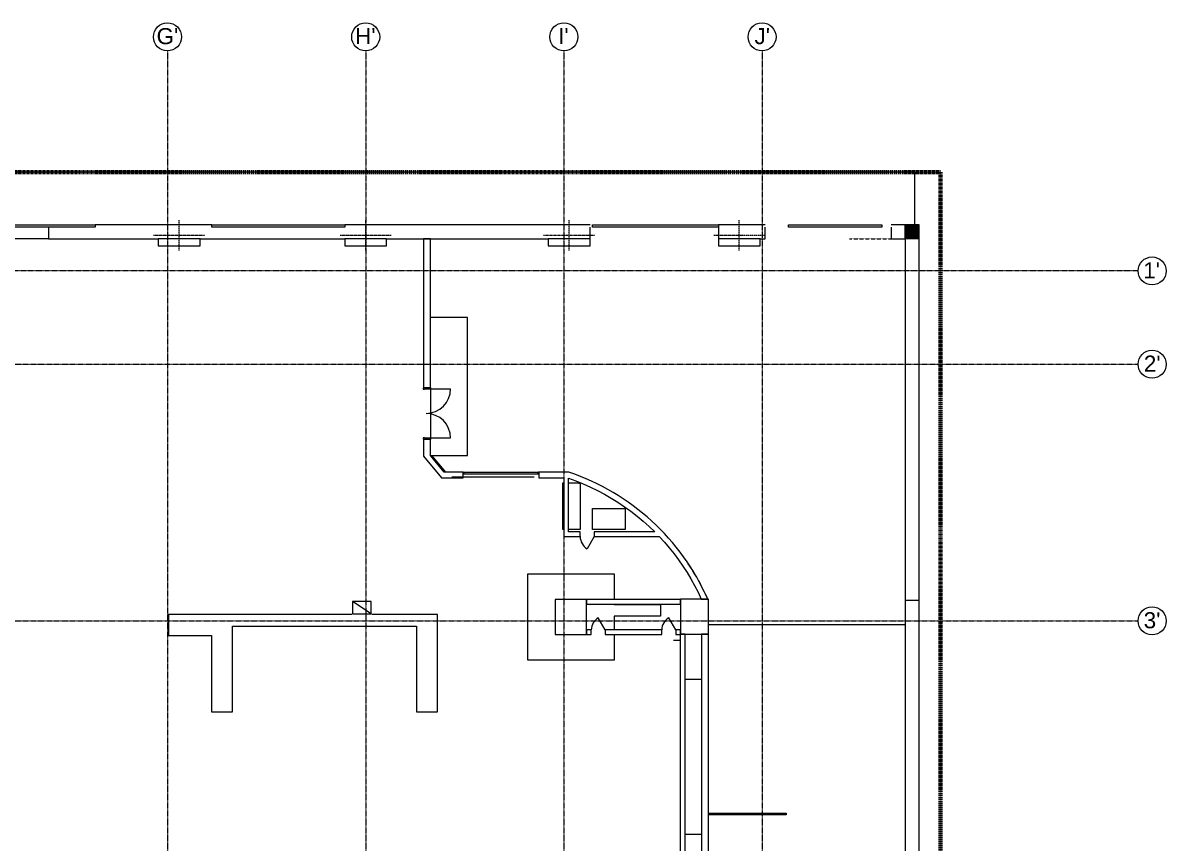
# Model space of a CAD drawing. Header units: millimetres. Extents: x -1578195 to 622687, y -255792 to 391308.
# Drawn here: x -1450456 to -1401424, y 139191 to 174346 of the extents above; entities that cross this region are included whole.
import ezdxf

# ---------------------------------------------------------------- set-up
doc = ezdxf.new("R2010")
doc.units = ezdxf.units.MM
for name, pattern in [('Double dash', [24.5, 10, -3, 2, -3, 2, -4.5]), ('Grid Line', [21, 12, -3, 3, -3]), ('Overhead', [1.8, 1.2, -0.6])]:
    doc.linetypes.add(name, pattern=pattern)
for name, color, linetype, lineweight in [('A-000-M_MASS', 13, 'Continuous', 5), ('A-010-M_LINE', 90, 'Continuous', 5), ('A-010-M_LINE_Over', 1, 'Overhead', 5), ('A-200-M_WALL', 113, 'Continuous', 9), ('A-200-M_WALL_EXT', 113, 'Continuous', 9), ('A-200-M_WALL_INT', 2, 'Continuous', 9), ('A-230-M_FLOOR', 192, 'Continuous', 18), ('A-241-M_RAMP', 51, 'Continuous', 5), ('A-314-M_WINDOW', 151, 'Continuous', 5), ('A-325-M_DOOR', 31, 'Continuous', 5), ('C-910-M_SITE_BOUND', 91, 'Double dash', 70), ('S-280-M_COLUMN', 52, 'Continuous', 9), ('Z-030-M_GRID', 191, 'Continuous', 5), ('Z-033_T_GRIDREF', 31, 'Continuous', 5), ('Z-060-M_DETAIL', 92, 'Continuous', 5)]:
    doc.layers.add(name, color=color, linetype=linetype, lineweight=lineweight)
doc.styles.add('Arial_2', font='arial.ttf', dxfattribs={"height": 1.967066})

# ---------------------------------------------------------------- blocks, each defined once
blk = doc.blocks.new('0291')
at = {"layer": 'A-200-M_WALL', "lineweight": 13}
blk.add_hatch(color=1, dxfattribs=at).paths.add_polyline_path([(123585, 201831), (123585, 202431), (122985, 202431), (122985, 201831)], flags=0)
at = {"layer": 'A-000-M_MASS', "color": 1}
for p, q in [((81750, 202431), (88250, 202431)), ((88250, 202331), (81750, 202331)), ((88250, 202431), (88250, 202331)), ((93250, 202431), (98950, 202431)), ((93250, 202331), (93250, 202431)), ((98950, 202331), (93250, 202331)), ((98950, 202431), (98950, 202331)), ((109575, 202431), (114975, 202431)), ((109575, 202331), (109575, 202431)), ((114975, 202331), (109575, 202331)), ((114975, 202431), (114975, 202331)), ((117985, 202431), (121985, 202431)), ((117985, 202331), (117985, 202431)), ((121985, 202331), (117985, 202331)), ((121985, 202431), (121985, 202331))]:
    blk.add_line(p, q, dxfattribs=at)
at = {"layer": 'A-010-M_LINE', "color": 1, "lineweight": 18}
for p, q in [((123587, 201831), (122985, 201831)), ((122985, 201831), (122985, 186339)), ((123587, 186339), (123587, 201831)), ((122985, 186339), (123587, 186339))]:
    blk.add_line(p, q, dxfattribs=at)
at = {"layer": 'A-010-M_LINE', "color": 1}
blk.add_line((113050, 184631), (113350, 184631), dxfattribs=at)
blk.add_line((113050, 184631), (113350, 184631), dxfattribs=at)
at = {"layer": 'A-010-M_LINE_Over', "color": 1}
blk.add_line((120601, 201831), (122985, 201831), dxfattribs=at)
at = {"layer": 'A-200-M_WALL', "color": 1, "lineweight": 13}
for p, q in [((123585, 202431), (122985, 202431)), ((122985, 202431), (122985, 201831)), ((123585, 201831), (123585, 202431))]:
    blk.add_line(p, q, dxfattribs=at)
at = {"layer": 'A-200-M_WALL_EXT', "color": 1, "lineweight": 13}
for p, q in [((86250, 202331), (86250, 201831)), ((93250, 202431), (88250, 202431)), ((109475, 202431), (98950, 202431)), ((109475, 201831), (109475, 202331)), ((116985, 202431), (114975, 202431)), ((114975, 202331), (114975, 201831)), ((116985, 201831), (116985, 202331)), ((86250, 201831), (90950, 201831)), ((92750, 201831), (98950, 201831)), ((100750, 201831), (107675, 201831)), ((116775, 201831), (116985, 201831)), ((122985, 186339), (122985, 153586)), ((123585, 144406), (123585, 186339)), ((93240, 185731), (91387, 185731)), ((91387, 185731), (91387, 184831)), ((94140, 185731), (93240, 185731)), ((99250, 185731), (94140, 185731)), ((102025, 185731), (100110, 185731)), ((102925, 185731), (102025, 185731)), ((102925, 181556), (102925, 185731)), ((94140, 181556), (94140, 185231)), ((94140, 185231), (102025, 185231)), ((102025, 185231), (102025, 181556)), ((91387, 184831), (93240, 184831)), ((93240, 184831), (93240, 181556)), ((93240, 181556), (94140, 181556)), ((102025, 181556), (102925, 181556))]:
    blk.add_line(p, q, dxfattribs=at)
at = {"layer": 'A-200-M_WALL_INT', "color": 1}
for p, q in [((122985, 202431), (122385, 202431)), ((122385, 202331), (122385, 201831)), ((122985, 201831), (122985, 202431)), ((102323, 201831), (102323, 195462)), ((102623, 201831), (102323, 201831)), ((102623, 195462), (102623, 201831)), ((122385, 201831), (122985, 201831)), ((102323, 195462), (102623, 195462)), ((102323, 193236), (102323, 192511)), ((102623, 193236), (102323, 193236)), ((102623, 192543), (102623, 193236)), ((102323, 192511), (103103, 191581)), ((103220, 191831), (102623, 192543)), ((104024, 191831), (103220, 191831)), ((104024, 191581), (104024, 191831)), ((108565, 191831), (107274, 191831)), ((107274, 191831), (107274, 191581)), ((103103, 191581), (104024, 191581)), ((107274, 191581), (108350, 191581)), ((108350, 191581), (108350, 189068)), ((108550, 189268), (108550, 191572)), ((108550, 191572), (108868, 191456)), ((108868, 191456), (109181, 191330)), ((109181, 191330), (109489, 191192)), ((109489, 191192), (109793, 191044)), ((109793, 191044), (110091, 190886)), ((110091, 190886), (110384, 190717)), ((110384, 190717), (110671, 190538)), ((110671, 190538), (110951, 190350)), ((110951, 190350), (111224, 190152)), ((111224, 190152), (111491, 189944)), ((111491, 189944), (111750, 189728)), ((109050, 189268), (108550, 189268)), ((109050, 189068), (109050, 189268)), ((112245, 189268), (109650, 189268)), ((109650, 189268), (109650, 189068)), ((111750, 189728), (112002, 189502)), ((112002, 189502), (112245, 189268)), ((108350, 189068), (109050, 189068)), ((109650, 189068), (112440, 189068)), ((112440, 189068), (112660, 188829)), ((112660, 188829), (112871, 188583)), ((112871, 188583), (113074, 188330)), ((113074, 188330), (113269, 188070)), ((113269, 188070), (113455, 187804)), ((113455, 187804), (113631, 187532)), ((113631, 187532), (113799, 187254)), ((113799, 187254), (113957, 186971)), ((113957, 186971), (114106, 186683)), ((113350, 186368), (109325, 186368)), ((109325, 186368), (109325, 186168)), ((113350, 186168), (113350, 186368)), ((114106, 186683), (114245, 186390)), ((114245, 186390), (114519, 186390)), ((109325, 186168), (113350, 186168)), ((109525, 185068), (109325, 185068)), ((109325, 185068), (109325, 184868)), ((109325, 184868), (109525, 184868)), ((109525, 184868), (109525, 185068)), ((112550, 185068), (110125, 185068)), ((110125, 185068), (110125, 184868)), ((110125, 184868), (112550, 184868)), ((112550, 184868), (112550, 185068)), ((113350, 185068), (113150, 185068)), ((113150, 185068), (113150, 184868)), ((113150, 184868), (113350, 184868)), ((113350, 175306), (113350, 185068)), ((113550, 184893), (113350, 184893)), ((113550, 175306), (113550, 184893)), ((114250, 184893), (114250, 174456)), ((114550, 184893), (114250, 184893)), ((114550, 174456), (114550, 184893))]:
    blk.add_line(p, q, dxfattribs=at)
blk.add_arc((105369, 182356), 10000, 23.7923, 71.36, dxfattribs=at)
at = {"layer": 'A-230-M_FLOOR', "color": 1}
for p, q in [((77530, 204701), (123385, 204701)), ((123385, 204701), (123385, 202431)), ((86250, 201831), (81750, 201831)), ((104223, 198456), (102623, 198456)), ((104223, 192543), (104223, 198456)), ((102623, 195462), (102623, 193236)), ((102623, 192543), (104223, 192543)), ((103286, 191831), (102688, 192543)), ((104034, 191831), (104024, 191831)), ((107274, 191831), (107264, 191831)), ((108300, 189368), (108300, 191368)), ((108300, 191368), (108350, 191368)), ((108550, 191368), (108956, 191368)), ((109050, 191330), (109050, 189368)), ((109580, 189368), (109580, 190268)), ((109580, 190268), (110980, 190268)), ((110980, 190268), (110980, 189368)), ((108350, 189368), (108300, 189368)), ((109050, 189368), (108550, 189368)), ((110980, 189368), (109580, 189368)), ((113874, 187616), (113687, 187907)), ((106800, 183768), (106800, 187468)), ((106800, 187468), (110500, 187468)), ((110500, 187468), (110500, 186368)), ((114050, 187319), (113874, 187616)), ((114217, 187016), (114134, 187170)), ((114373, 186707), (114295, 186864)), ((114518, 186393), (114446, 186552)), ((110500, 186168), (110500, 186156)), ((110500, 186156), (112500, 186156)), ((112500, 186156), (112500, 185656)), ((112500, 185656), (110500, 185656)), ((110500, 185656), (110500, 185068)), ((110500, 184868), (110500, 183768)), ((110500, 183768), (106800, 183768)), ((113550, 182956), (114250, 182956)), ((114250, 176306), (113550, 176306))]:
    blk.add_line(p, q, dxfattribs=at)
blk.add_arc((105369, 182356), 9700, 67.7001, 68.2962, dxfattribs=at)
at = {"layer": 'A-241-M_RAMP', "color": 1, "lineweight": 9}
blk.add_line((114550, 185308), (122985, 185308), dxfattribs=at)
at = {"layer": 'A-314-M_WINDOW', "color": 1, "lineweight": 18}
for p, q in [((104034, 191751), (104034, 191831)), ((104034, 191831), (104059, 191831)), ((104059, 191751), (104034, 191751)), ((104059, 191831), (107239, 191831)), ((104059, 191821), (104059, 191831)), ((104059, 191831), (104059, 191751)), ((107239, 191821), (104059, 191821)), ((107239, 191831), (107239, 191821)), ((107239, 191831), (107264, 191831)), ((107239, 191751), (107239, 191831)), ((107264, 191751), (107239, 191751)), ((107264, 191831), (107264, 191751))]:
    blk.add_line(p, q, dxfattribs=at)
at = {"layer": 'A-314-M_WINDOW', "color": 1}
for p, q in [((107239, 191751), (104059, 191751)), ((114560, 177218), (117890, 177218)), ((114560, 177138), (114560, 177218)), ((117890, 177138), (114560, 177138)), ((117890, 177218), (117890, 177138))]:
    blk.add_line(p, q, dxfattribs=at)
at = {"layer": 'A-325-M_DOOR', "color": 1, "lineweight": 9}
for p, q in [((102438, 195447), (102318, 195447)), ((102318, 195447), (102318, 195392)), ((102318, 195392), (102373, 195392)), ((102373, 195392), (102373, 195407)), ((102373, 195407), (102438, 195407)), ((102438, 195407), (102438, 195447)), ((102373, 193306), (102318, 193306)), ((102318, 193306), (102318, 193251)), ((102318, 193251), (102438, 193251)), ((102373, 193291), (102373, 193306)), ((102438, 193291), (102373, 193291)), ((102438, 193251), (102438, 193291)), ((109650, 189068), (109350, 188548)), ((110125, 185068), (109825, 185588)), ((113150, 185068), (112850, 185588))]:
    blk.add_line(p, q, dxfattribs=at)
at = {"layer": 'A-325-M_DOOR', "color": 1}
for p, q in [((102438, 195402), (103489, 195402)), ((102438, 193296), (103489, 193296))]:
    blk.add_line(p, q, dxfattribs=at)
for centre, radius, start, end in [((102438, 195402), 1052, 270, 0), ((102438, 193296), 1052, 0, 90), ((109650, 189068), 600, 180, 240), ((110125, 185068), 600, 120, 180), ((113150, 185068), 600, 120, 180)]:
    blk.add_arc(centre, radius, start, end, dxfattribs=at)
at = {"layer": 'C-910-M_SITE_BOUND', "color": 1}
for p, q in [((124499, 204681), (75361, 204681)), ((124487, 97356), (124499, 204681))]:
    blk.add_line(p, q, dxfattribs=at)
at = {"layer": 'S-280-M_COLUMN', "color": 1, "linetype": 'Double dash'}
for p, q in [((91850, 201331), (91850, 202631)), ((99850, 201331), (99850, 202631)), ((108575, 201331), (108575, 202631)), ((115875, 201331), (115875, 202631)), ((90750, 201981), (92950, 201981)), ((98750, 201981), (100950, 201981)), ((107475, 201981), (109675, 201981)), ((114775, 201981), (116975, 201981))]:
    blk.add_line(p, q, dxfattribs=at)
at = {"layer": 'S-280-M_COLUMN', "color": 1, "lineweight": 13}
for p, q in [((92750, 201831), (90950, 201831)), ((90950, 201831), (90950, 201531)), ((90950, 201531), (92750, 201531)), ((92750, 201531), (92750, 201831)), ((100750, 201831), (98950, 201831)), ((98950, 201831), (98950, 201531)), ((98950, 201531), (100750, 201531)), ((100750, 201531), (100750, 201831)), ((109475, 201831), (107675, 201831)), ((107675, 201831), (107675, 201531)), ((107675, 201531), (109475, 201531)), ((109475, 201531), (109475, 201831)), ((116775, 201831), (114975, 201831)), ((114975, 201831), (114975, 201531)), ((114975, 201531), (116775, 201531)), ((116775, 201531), (116775, 201831)), ((109325, 186368), (107975, 186368)), ((107975, 186368), (107975, 184868)), ((109325, 184868), (109325, 186368)), ((114550, 186393), (113350, 186393)), ((113350, 186393), (113350, 184893)), ((114550, 184893), (114550, 186393)), ((107975, 184868), (109325, 184868)), ((113350, 184893), (114550, 184893))]:
    blk.add_line(p, q, dxfattribs=at)
at = {"layer": 'Z-030-M_GRID', "color": 1, "linetype": 'Grid Line'}
for p, q in [((91350, 209886), (91350, 140118)), ((99850, 209886), (99850, 140118)), ((108350, 209886), (108350, 140118)), ((116850, 209886), (116850, 140118)), ((132980, 200456), (-14408, 200456)), ((-14408, 196456), (132980, 196456)), ((-14408, 185456), (132980, 185456))]:
    blk.add_line(p, q, dxfattribs=at)
at = {"layer": 'Z-033_T_GRIDREF', "color": 1}
for centre in [(91350, 210486), (99850, 210486), (108350, 210486), (116850, 210486), (133580, 200456), (133580, 196456), (133580, 185456)]:
    blk.add_circle(centre, 600, dxfattribs=at)
at = {"layer": 'Z-060-M_DETAIL', "color": 1}
for p, q in [((103550, 191631), (107078, 191631)), ((100080, 185761), (99280, 186291)), ((100080, 186291), (99280, 186291)), ((99280, 186291), (99280, 185761)), ((100080, 185761), (100080, 186291)), ((99280, 185761), (100080, 185761))]:
    blk.add_line(p, q, dxfattribs=at)
at = {"layer": 'Z-033_T_GRIDREF', "color": 1, "style": 'Arial_2'}
for s, p in [("G'", (90882, 210174)), ("H'", (99396, 210174)), ("I'", (108103, 210174)), ("J'", (116528, 210174)), ("1'", (133196, 200138)), ("2'", (133224, 196139)), ("3'", (133218, 185139))]:
    blk.add_text(s, height=688.5, dxfattribs=at).set_placement(p)

msp = doc.modelspace()

# ---------------------------------------------------------------- block references
msp.add_blockref('0291', (-1535603.6, -36740.4))

doc.saveas('drawing.dxf')
